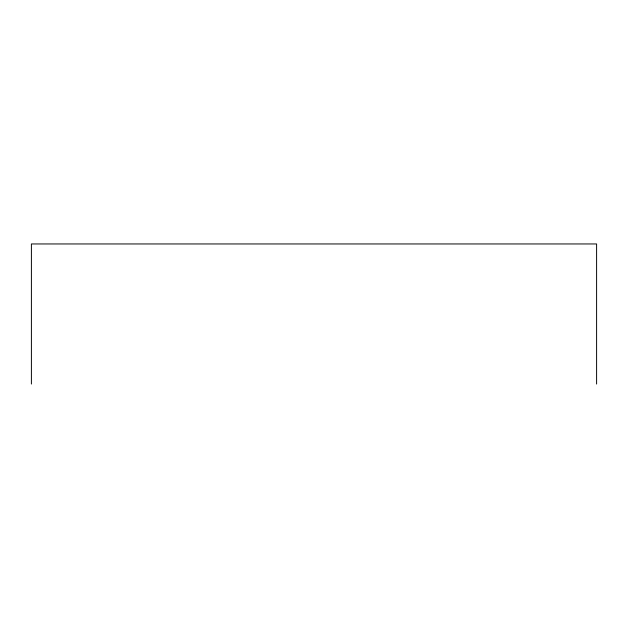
<?xml version="1.0" encoding="UTF-8"?>
<svg xmlns="http://www.w3.org/2000/svg" width="628" height="628" viewBox="0 0 628 628"><rect width="100%" height="100%" fill="white"/><g stroke="black" fill="none" stroke-linecap="round" stroke-linejoin="round"><path stroke-width="0.94" d="M596.6 384.046L596.6 243.954L31.4 243.954L31.4 384.046"/></g></svg>
